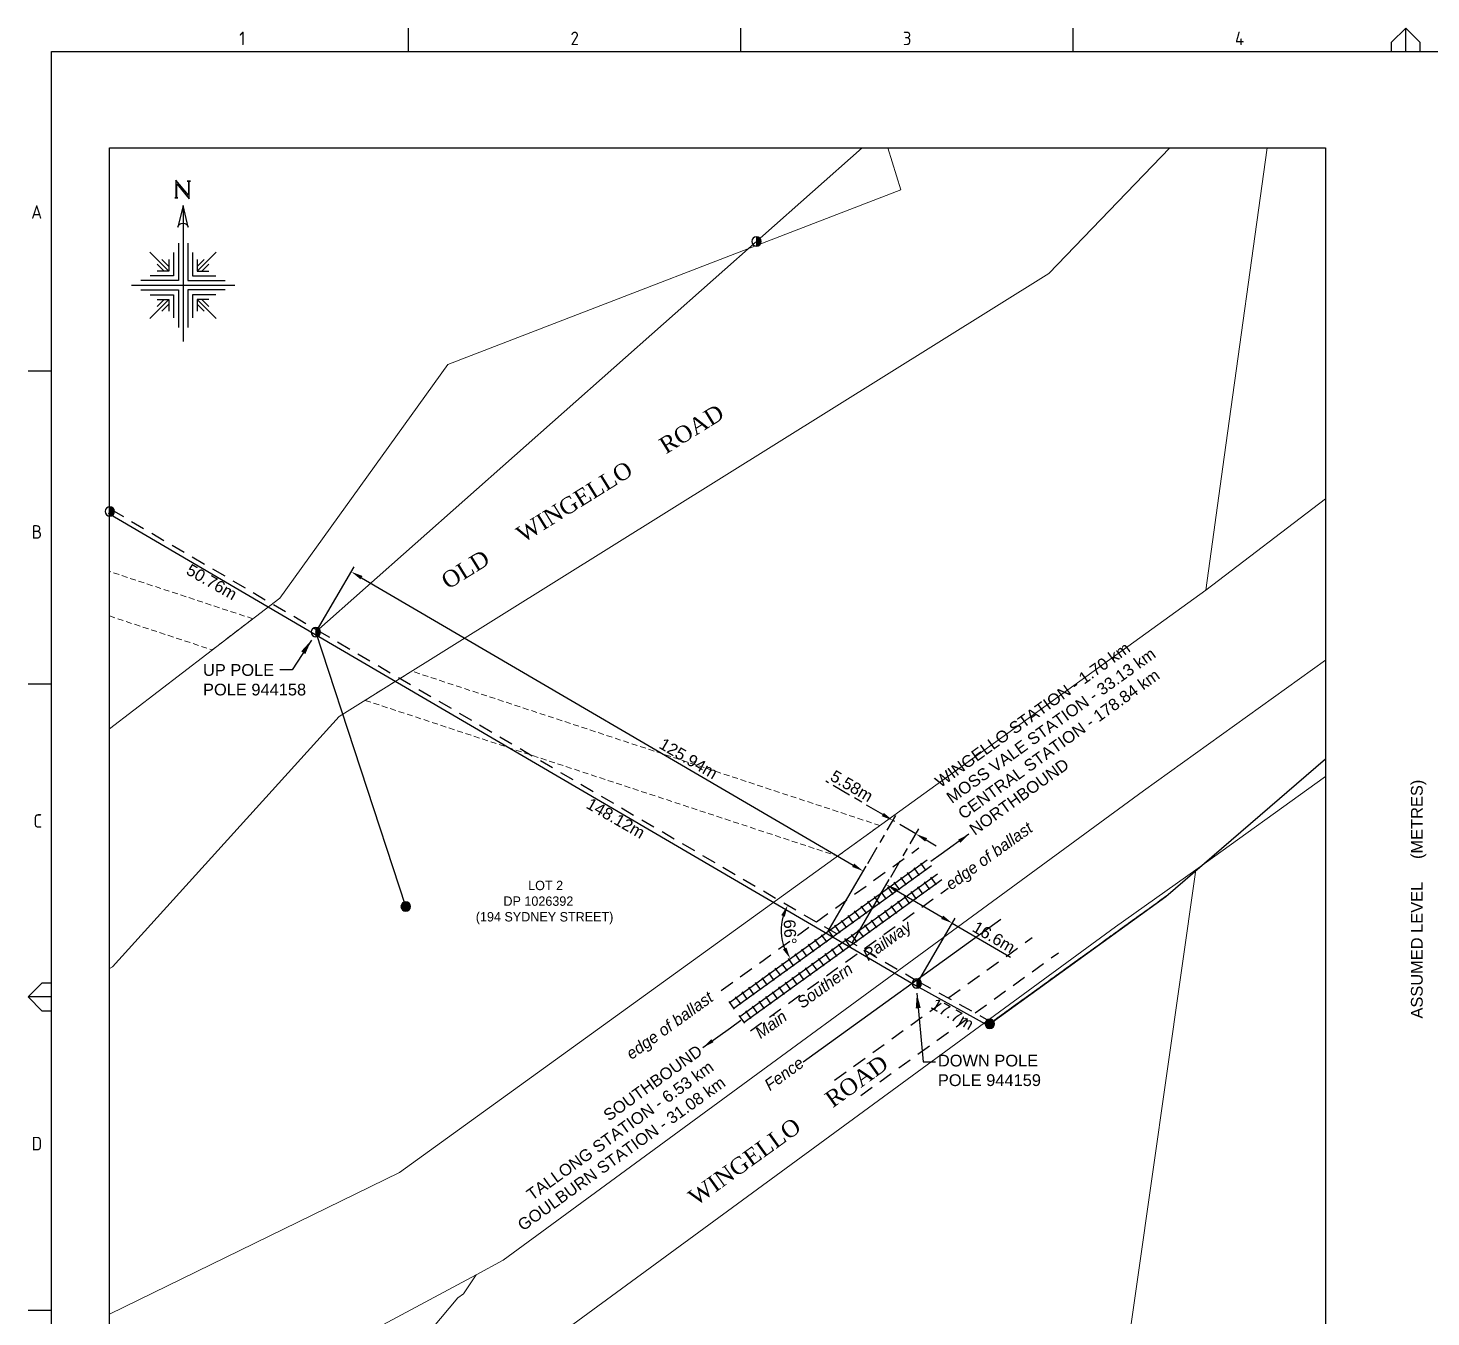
# Paper-space layout 'A2 - Rail Crossing Detail' of a CAD drawing. Header units: metres, sheet in millimetres. Extents: x -21 to 565, y 0 to 412.
# Drawn here: x -21 to 277.5, y 138.1 to 412.4 of the extents above; entities that cross this region are included whole.
import ezdxf
from ezdxf.enums import TextEntityAlignment as Align

# ---------------------------------------------------------------- set-up
doc = ezdxf.new("R2010")
doc.units = ezdxf.units.M
for name, pattern in [('Cable Exist OH', [1, 1, 0]), ('Cable New OH', [6, 4, -2]), ('Dash', [5, 3, -2]), ('HIDDEN', [0.375, 0.25, -0.125]), ('HIDDEN2', [0.1875, 0.125, -0.0625]), ('IECLCHAINA', [8.2, 4, -1.2, 1.8, -1.2])]:
    doc.linetypes.add(name, pattern=pattern)
doc.layers.get('0').update_dxf_attribs({"color": 6})
for name, color, linetype, lineweight in [('Cadastre Land Parcels_SP_EXT', 8, 'Continuous', 5), ('Cadastre Other Property_SP_EXT', 8, 'HIDDEN', 5), ('Cadastre Roads_SP_EXT', 8, 'Continuous', 5)]:
    doc.layers.add(name, color=color, linetype=linetype, lineweight=lineweight)
for name, color, linetype in [('Mains_HV_EXT', 7, 'Continuous'), ('Mains_HV_New_B10', 2, 'Continuous'), ('Notes', 7, 'Continuous'), ('OH_Details_SP_MISC', 7, 'Continuous'), ('SupportsUG_SP_EXT', 7, 'Continuous')]:
    doc.layers.add(name, color=color, linetype=linetype)
doc.styles.add('iecARIAL', font='arial.ttf', dxfattribs={"height": 2})
doc.styles.add('iecISOCP', font='isocp.shx')
doc.styles.add('iecNAME', font='times.ttf')
doc.styles.add('IECSYMBOL1', font='isocp.shx')
doc.styles.get("Standard").update_dxf_attribs({"font": 'arial.ttf'})
doc.linetypes.add('IE Trench HV', pattern='A,7,-0.2,["/",Standard,S=3,R=0,X=0,Y=-1.4],-2.5', length=9.7)
doc.dimstyles.new('ISO-25', dxfattribs={"dimtxt": 2.5, "dimasz": 2.5, "dimexe": 1.25, "dimexo": 0.625, "dimtad": 1, "dimtxsty": 'Standard', "dimcen": 2.5, "dimadec": 0, "dimazin": 0, "dimtfac": 1, "dimtmove": 0, "dimatfit": 3, "dimfxl": 1, "dimarcsym": 0})
doc.dimstyles.get("Standard").update_dxf_attribs({"dimtxt": 0.18, "dimasz": 0.18, "dimexe": 0.18, "dimexo": 0.0625, "dimgap": 0.09, "dimtad": 0, "dimtih": 1, "dimtoh": 1, "dimdec": 4, "dimzin": 0, "dimdsep": 46, "dimtxsty": 'Standard', "dimcen": 0.09, "dimadec": 0, "dimazin": 0, "dimtfac": 1, "dimtdec": 4, "dimtofl": 0, "dimtmove": 0, "dimatfit": 3, "dimfxl": 1, "dimtolj": 1, "dimtzin": 0, "dimarcsym": 0})

# ---------------------------------------------------------------- blocks, each defined once
blk = doc.blocks.new('A2_FRAME_TITLE')
at = {"layer": 'Notes', "color": 7}
for p, q in [((80.93, 407.42), (80.93, 412.42)), ((151.68, 407.42), (151.68, 412.42)), ((222.43, 407.42), (222.43, 412.42)), ((290.18, 409.42), (293.18, 412.42)), ((293.18, 412.42), (296.18, 409.42)), ((293.18, 407.42), (293.18, 412.42)), ((290.18, 407.42), (290.18, 409.42)), ((296.18, 409.42), (296.18, 407.42)), ((-0.03, 339.5), (4.97, 339.5)), ((-0.03, 272.85), (4.97, 272.85)), ((-0.03, 206.21), (2.97, 209.21)), ((2.97, 209.21), (4.97, 209.21)), ((2.97, 203.21), (-0.03, 206.21)), ((4.97, 206.21), (-0.03, 206.21)), ((4.97, 203.21), (2.97, 203.21)), ((-0.03, 139.56), (4.97, 139.56))]:
    blk.add_line(p, q, dxfattribs=at)
at = {"layer": 'Notes', "color": 3}
for p, q in [((4.97, 5), (4.97, 407.42)), ((4.97, 407.42), (165.29, 407.42)), ((165.29, 407.42), (581.39, 407.42))]:
    blk.add_line(p, q, dxfattribs=at)
blk.add_attdef('DRAFT_NUM', (24.44, 23.49), '', height=2.8, rotation=90)
at = {"layer": 'Notes', "color": 7, "style": 'iecISOCP'}
for s, p in [('1', (45.56, 407.92)), ('2', (116.31, 407.92)), ('3', (187.06, 407.92)), ('4', (257.81, 407.92))]:
    blk.add_text(s, height=2.88, dxfattribs=at).set_placement(p, align=Align.BOTTOM_CENTER)
for s, p in [('A', (2.97, 373.29)), ('B', (2.97, 305.18)), ('C', (2.97, 243.66)), ('D', (2.97, 174.99))]:
    blk.add_text(s, height=2.88, dxfattribs=at).set_placement(p, align=Align.MIDDLE_RIGHT)
at = {"layer": 'Notes', "color": 7, "style": 'iecISOCP', "flags": 8}
blk.add_attdef('VERSION_NO', text='', height=2.5, rotation=90, dxfattribs=at).set_placement((154.95, 42.84), align=Align.MIDDLE_CENTER)
at = {"layer": 'Notes', "color": 7, "style": 'iecISOCP'}
for tag, p in [('CAP_NO', (274.43, 43.02)), ('IE_NUM', (274.43, 37.38)), ('GEN_WO', (217.74, 31.2)), ('HV_SWITCH', (274.43, 31.2)), ('OH_WO', (217.74, 25.1)), ('UBD_REF', (274.43, 25.1)), ('UG_WO', (217.74, 19.49)), ('GIS_MAP_No', (274.43, 19.49)), ('SUB_WO', (217.74, 13.64)), ('HV_OP_DIAG', (274.43, 13.64)), ('LGA', (274.43, 7.06))]:
    blk.add_attdef(tag, p, '', height=2.5, dxfattribs=at)
at = {"layer": 'Notes', "color": 2, "style": 'iecISOCP'}
for tag, p in [('T1', (441.71, 33.55)), ('T2', (441.71, 28.43)), ('T3', (441.71, 23.01)), ('T4', (441.4, 17.78)), ('T5', (441.4, 12.35)), ('T6', (441.4, 7.09))]:
    blk.add_attdef(tag, text='', height=3.5, dxfattribs=at).set_placement(p, align=Align.CENTER)
at = {"layer": 'Notes', "color": 7, "style": 'iecISOCP'}
for tag, p in [('scale', (324.78, 31.98)), ('DRAWN', (324.78, 24.31)), ('DATE', (324.78, 16.26)), ('CHD', (324.78, 7.75)), ('DESIGN', (362.64, 8.29))]:
    blk.add_attdef(tag, text='', height=2.5, dxfattribs=at).set_placement(p, align=Align.CENTER)
at = {"layer": 'Notes', "color": 4, "style": 'iecISOCP'}
blk.add_attdef('NUM', text='', height=7, dxfattribs=at).set_placement((549.94, 16.48), align=Align.CENTER)
at = {"layer": 'Notes', "color": 1, "style": 'iecISOCP'}
blk.add_attdef('REV', text='', height=5, dxfattribs=at).set_placement((576.56, 16.48), align=Align.CENTER)
at = {"layer": 'Notes', "color": 7, "style": 'iecISOCP'}
for tag, p in [('NS', (548.07, 7.5)), ('SHTS', (562.68, 7.5))]:
    blk.add_attdef(tag, text='', height=2.5, dxfattribs=at).set_placement(p, align=Align.MIDDLE)
at = {"layer": 'Notes', "style": 'iecISOCP'}
blk.add_attdef('ExportID', (4.99, 1.62), '', height=2.5, dxfattribs=at)
at = {"layer": 'Notes', "style": 'iecISOCP', "flags": 1}
for tag, p in [('ProjectType', (6.3, -8.26)), ('ProjectNumber', (23.01, -7.98)), ('DrawingNumber', (42.02, -7.98)), ('ProjectDescription', (60.75, -8.26)), ('ExportDate', (86.99, -8.34)), ('ExportUserName', (104.82, -7.69)), ('DesignerCompanyName', (128.16, -8.26)), ('GIS_SUCCESS', (157.54, -7.98)), ('CAD_SUCCESS', (175.98, -7.98)), ('Comments', (223.32, -8.34)), ('ExportCategories', (243.1, -8.34)), ('ExportAreaOfInterest', (260.42, -7.82))]:
    blk.add_attdef(tag, p, '', height=1, dxfattribs=at)
at = {"layer": 'Notes', "color": 7, "style": 'iecISOCP', "flags": 1}
blk.add_attdef('DEPOTCODE', (200.33, -8.34), '', height=1, dxfattribs=at)
blk = doc.blocks.new('NorthPnt 8 (NP8)')
at = {"color": 1, "linetype": 'Continuous'}
for points in [[(-1.76, 1.59), (-1.09, 1.59, -0.414214), (-1.33, 1.83), (-1.33, 4.58), (1.32, 1.41), (1.32, 4.95, -0.408188), (1.56, 5.18), (0.89, 5.18, -0.408188), (1.13, 4.95), (1.13, 2.2), (-1.52, 5.37), (-1.52, 1.83, -0.414214), (-1.76, 1.59)], [(-1.09, -4.63, -0.801248), (1.09, -4.63), (0, 0), (-1.09, -4.63)]]:
    blk.add_lwpolyline(points, format="xyb", dxfattribs=at)
for points in [[(0, 0), (0, -29)], [(-11, -17), (11, -17)]]:
    blk.add_lwpolyline(points, dxfattribs=at)
at = {"color": 8, "linetype": 'Continuous'}
for points in [[(-1, -8), (-1, -16), (-9, -16)], [(1, -8), (1, -16)], [(-3, -14), (-7.07, -9.93)], [(-2, -10.03), (-2, -15), (-6.96, -15)], [(-3, -11.5), (-3, -14), (-5.5, -14)], [(-3, -13), (-4.5, -11.5)], [(2, -10.03), (2, -15)], [(3, -14), (7.07, -9.93)], [(3, -11.5), (3, -14)], [(3, -13), (4.5, -11.5)], [(-4, -14), (-5.5, -12.5)], [(3, -14), (5.49, -14)], [(4, -14), (5.5, -12.5)], [(1, -16), (9, -16)], [(2, -15), (6.96, -15)], [(-9, -18), (-1, -18)], [(-3, -20), (-7.07, -24.07)], [(-6.96, -19), (-2, -19)], [(-5.5, -20), (-3, -20), (-3, -22.5)], [(-4, -20), (-5.5, -21.5)], [(-2, -19), (-2, -23.96)], [(-1, -18), (-1, -26)], [(9, -18), (1, -18), (1, -26)], [(6.96, -19), (2, -19), (2, -23.96)], [(3, -20), (7.07, -24.07)], [(5.49, -20), (3, -20), (3, -22.5)], [(4, -20), (5.5, -21.5)], [(-3, -21), (-4.5, -22.5)], [(3, -21), (4.5, -22.5)]]:
    blk.add_lwpolyline(points, dxfattribs=at)
blk = doc.blocks.new('Pole Exist (M02)')
blk.add_hatch(color=256).paths.add_polyline_path([(-1, 0, 1), (1, 0, 1)])
blk.add_lwpolyline([(-1, 0, 1), (1, 0, 1)], format="xyb", close=True)
blk = doc.blocks.new('Pole Replace (M03)')
blk.add_hatch(color=256).paths.add_polyline_path([(0, 0.97), (0, -1.03, 0.414214), (1, -0.03, 0.414214)])
blk.add_line((0, 0.97), (0, -1.03))
blk.add_lwpolyline([(-1, -0.03, 1), (1, -0.03, 1)], format="xyb", close=True)
blk = doc.blocks.new('*U39')
at = {"layer": 'Notes', "color": 7, "linetype": 'Continuous', "flags": 128}
blk.add_lwpolyline([(0.01, -1.74), (0.01, 0.24)], dxfattribs=at)
blk = doc.blocks.new('*U40')
at = {"layer": 'Notes', "color": 0, "linetype": 'ByBlock', "lineweight": -2, "transparency": 16777216, "rotation": 35.8267505868545}
for p in [(167.68, 233.47), (169.09, 234.49), (163.46, 230.42), (164.87, 231.44), (166.27, 232.46), (159.24, 227.38), (160.65, 228.39), (162.05, 229.41), (155.02, 224.33), (156.42, 225.34), (157.83, 226.36), (150.79, 221.28), (152.2, 222.3), (153.61, 223.31), (146.57, 218.23), (147.98, 219.25), (149.39, 220.26), (142.35, 215.18), (143.76, 216.2), (145.17, 217.22), (138.13, 212.14), (139.54, 213.15), (140.94, 214.17), (133.91, 209.09), (135.31, 210.1), (136.72, 211.12), (129.68, 206.04), (131.09, 207.06), (132.5, 208.07), (128.28, 205.03)]:
    blk.add_blockref('*U39', p, dxfattribs=at)
blk = doc.blocks.new('*U41')
at = {"layer": 'Notes', "color": 7, "linetype": 'Continuous', "flags": 128}
blk.add_lwpolyline([(0.01, -1.74), (0.01, 0.24)], dxfattribs=at)
blk = doc.blocks.new('*U42')
at = {"layer": 'Notes', "color": 0, "linetype": 'ByBlock', "lineweight": -2, "transparency": 16777216, "rotation": 35.82675058685458}
for p in [(169.85, 230.47), (171.26, 231.48), (165.63, 227.42), (167.04, 228.44), (168.44, 229.45), (161.41, 224.38), (162.82, 225.39), (164.22, 226.41), (157.19, 221.33), (158.6, 222.34), (160, 223.36), (152.97, 218.28), (154.38, 219.3), (155.79, 220.31), (148.75, 215.24), (150.16, 216.25), (151.57, 217.27), (144.53, 212.19), (145.94, 213.21), (147.35, 214.22), (140.31, 209.14), (141.72, 210.16), (143.13, 211.18), (136.09, 206.1), (137.5, 207.11), (138.91, 208.13), (131.87, 203.05), (133.28, 204.07), (134.69, 205.08), (130.47, 202.04)]:
    blk.add_blockref('*U41', p, dxfattribs=at)
blk = doc.blocks.new('*D43')
at = {"layer": 'Notes', "color": 0, "linetype": 'Continuous', "lineweight": -2, "transparency": 16777216}
blk.add_arc((149.66, 220.46), 10.45, 163.423, 202.0834, dxfattribs=at)
at = {"layer": 'Notes', "color": 0, "linetype": 'Continuous', "transparency": 16777216}
for points in [[(139.27, 223.61), (140.03, 223.28), (140.64, 225.74)], [(140.35, 216.74), (139.62, 216.33), (141.19, 214.35)]]:
    blk.add_solid(points, dxfattribs=at)
at = {"layer": 'Notes', "color": 0, "linetype": 'Continuous', "transparency": 16777216, "insert": (141.13, 220.05), "char_height": 2.5, "attachment_point": 5, "rotation": 272.7532}
blk.add_mtext('66°', dxfattribs=at)
blk = doc.blocks.new('*D44')
at = {"layer": 'Notes', "color": 0, "lineweight": -2, "transparency": 16777216}
for p, q in [((154.42, 217.79), (162.26, 231.19)), ((163.78, 228.85), (173.51, 223.17)), ((168.46, 209.59), (176.29, 222.98)), ((175.66, 221.9), (188.02, 214.68))]:
    blk.add_line(p, q, dxfattribs=at)
at = {"layer": 'Notes', "color": 0, "transparency": 16777216}
for points in [[(163.99, 229.21), (163.57, 228.49), (161.63, 230.11)], [(173.72, 223.53), (173.3, 222.81), (175.66, 221.9)]]:
    blk.add_solid(points, dxfattribs=at)
at = {"layer": 'Notes', "color": 0, "transparency": 16777216, "insert": (184.51, 218.93), "char_height": 2.5, "attachment_point": 5, "rotation": 329.6802}
blk.add_mtext('16.6m', dxfattribs=at)
blk = doc.blocks.new('*D45')
at = {"layer": 'Notes', "color": 0, "lineweight": -2, "transparency": 16777216}
for p, q in [((40.58, 284.4), (48.4, 297.78)), ((49.93, 295.44), (154.57, 234.24)), ((149.53, 220.68), (157.36, 234.06))]:
    blk.add_line(p, q, dxfattribs=at)
at = {"layer": 'Notes', "color": 0, "transparency": 16777216}
for points in [[(50.14, 295.8), (49.72, 295.08), (47.77, 296.7)], [(154.78, 234.6), (154.36, 233.88), (156.73, 232.98)]]:
    blk.add_solid(points, dxfattribs=at)
at = {"layer": 'Notes', "color": 0, "transparency": 16777216, "insert": (119.52, 256.94), "char_height": 2.5, "attachment_point": 5, "rotation": 329.6796}
blk.add_mtext('125.94m', dxfattribs=at)
blk = doc.blocks.new('*D53')
at = {"layer": 'Notes', "color": 0, "linetype": 'IECLCHAINA', "lineweight": -2, "transparency": 16777216}
for p, q in [((160.87, 245.03), (148.74, 252.12)), ((157.67, 234.6), (163.66, 244.84)), ((162.57, 231.73), (168.56, 241.98)), ((167.93, 240.9), (163.03, 243.76)), ((170.09, 239.64), (172.25, 238.37))]:
    blk.add_line(p, q, dxfattribs=at)
at = {"layer": 'Notes', "color": 0, "linetype": 'IECLCHAINA', "transparency": 16777216}
for points in [[(161.08, 245.39), (160.66, 244.67), (163.03, 243.76)], [(170.3, 240), (169.88, 239.28), (167.93, 240.9)]]:
    blk.add_solid(points, dxfattribs=at)
at = {"layer": 'Notes', "color": 0, "linetype": 'IECLCHAINA', "transparency": 16777216, "insert": (154.27, 251.09), "char_height": 2.5, "attachment_point": 5, "rotation": 329.6802}
blk.add_mtext('5.58m', dxfattribs=at)

psp = doc.layouts.new('A2 - Rail Crossing Detail')

# ---------------------------------------------------------------- linework, layer by layer
at = {"layer": 'Cadastre Land Parcels_SP_EXT', "linetype": 'Continuous'}
for points in [[(-3.7357, 263.3024), (32.5479, 291.0463), (68.2709, 340.8033), (164.6869, 377.9593), (161.9498, 386.9525)], [(-3.7357, 138.718), (58.0249, 168.8603), (229.6419, 292.7564), (233.5139, 321.0673), (242.6555, 386.9525)], [(221.9407, 386.9525), (196.1839, 360.2013), (45.1829, 265.8693), (-3.0941, 212.6464), (-3.7357, 212.2529)], [(255.1138, 312.2356), (229.6419, 292.7563), (58.0246, 168.8606), (-3.7357, 138.7185)], [(31.5536, 124.1462), (74.3202, 147.0682), (80.1034, 150.1684), (216.3646, 250.076), (255.1138, 277.878)], [(211.9342, 124.1462), (227.4779, 233.2933), (210.4009, 221.1514), (87.7579, 131.2073), (80.7879, 126.0943), (79.1548, 124.1462)]]:
    psp.add_lwpolyline(points, dxfattribs=at)
at = {"layer": 'Cadastre Other Property_SP_EXT', "linetype": 'HIDDEN2', "ltscale": 10}
psp.add_lwpolyline([(-3.7357, 287.2878), (18.1714, 280.064), (26.8344, 286.6881), (-3.7357, 296.7685)], dxfattribs=at)
psp.add_lwpolyline([(50.7129, 269.3334), (151.2576, 236.1789), (160.2723, 242.6871), (60.646, 275.5388), (50.7129, 269.3334)], close=True, dxfattribs=at)
at = {"layer": 'Cadastre Roads_SP_EXT', "linetype": 'Continuous'}
for points in [[(255.1138, 277.8778), (216.3648, 250.0759), (80.1036, 150.1684), (74.3205, 147.0682), (71.6664, 143.0446), (70.42, 142.1304), (55.3446, 124.1462)], [(79.1547, 124.1462), (80.7879, 126.0945), (87.7583, 131.2071), (210.4004, 221.1516), (227.4779, 233.2937), (255.1138, 253.1179)]]:
    psp.add_lwpolyline(points, dxfattribs=at)
at = {"layer": 'Mains_HV_EXT', "color": 7, "linetype": 'Cable Exist OH'}
psp.add_lwpolyline([(221.1009, 227.554), (183.6409, 200.5043)], dxfattribs=at)
at = {"layer": 'Mains_HV_New_B10', "color": 7, "linetype": 'Cable New OH'}
psp.add_lwpolyline([(40.2659, 283.8623), (40.2659, 283.8623)], dxfattribs=at)
at = {"layer": 'Notes', "color": 7, "linetype": 'Continuous'}
psp.add_lwpolyline([(-3.7357, 386.9525), (255.1138, 386.9525), (255.1138, 124.1462), (-3.7357, 124.1462)], close=True, dxfattribs=at)
at = {"layer": 'Notes', "color": 7, "linetype": 'Continuous', "flags": 128}
psp.add_lwpolyline([(59.3349, 225.4393), (40.2121, 283.8921), (156.4905, 386.9525)], dxfattribs=at)
at = {"layer": 'Notes'}
for points in [[(-3.981, 309.1592), (-3.839, 309.0776), (40.0135, 283.4307)], [(40.0135, 283.4307), (167.8915, 208.6437)], [(167.9123, 208.6319), (183.4093, 200.0609)]]:
    psp.add_lwpolyline(points, dxfattribs=at)
at = {"layer": 'Notes', "color": 2, "linetype": 'Dash'}
for points in [[(-3.4833, 310.0265), (-3.3377, 309.9429), (40.5183, 284.2939)], [(40.5183, 284.2939), (168.3963, 209.5069)], [(168.3963, 209.5069), (183.8933, 200.9359)]]:
    psp.add_lwpolyline(points, dxfattribs=at)
at = {"layer": 'Notes', "color": 8, "linetype": 'Dash', "flags": 128}
for points in [[(126.4953, 207.5589), (168.5599, 237.9267)], [(132.6908, 198.977), (174.7555, 229.3449)], [(150.6183, 188.4925), (192.683, 218.8603)], [(156.1925, 185.2325), (198.2572, 215.6004)]]:
    psp.add_lwpolyline(points, dxfattribs=at)
at = {"layer": 'Notes', "color": 8, "linetype": 'Continuous', "flags": 128}
for points in [[(128.2773, 205.025), (170.3419, 235.3929)], [(129.1629, 203.8172), (171.2275, 234.185)], [(130.4683, 202.0367), (172.533, 232.4045)], [(131.3534, 200.8296), (173.4181, 231.1974)]]:
    psp.add_lwpolyline(points, dxfattribs=at)
at = {"layer": 'Notes', "color": 8, "linetype": 'IE Trench HV', "ltscale": 0.5, "flags": 128}
psp.add_lwpolyline([(143.9174, 192.4114), (185.982, 222.7793)], dxfattribs=at)
at = {"layer": 'OH_Details_SP_MISC', "color": 7, "linetype": 'Continuous', "flags": 128}
psp.add_lwpolyline([(183.6409, 200.5043), (183.6409, 200.5043), (183.6409, 200.5043), (221.1009, 227.554), (255.1138, 256.8678)], dxfattribs=at)

# ---------------------------------------------------------------- block references
at = {"lineweight": 0}
psp.add_blockref('NorthPnt 8 (NP8)', (11.9498, 374.6744), dxfattribs=at)
at = {"layer": 'Notes', "color": 7, "linetype": 'Continuous'}
for name, p in [('Pole Replace (M03)', (133.9929, 367.0421)), ('Pole Replace (M03)', (-3.6304, 309.5642)), ('Pole Replace (M03)', (40.2121, 283.8921)), ('Pole Exist (M02)', (59.3349, 225.4393)), ('Pole Replace (M03)', (168.1439, 209.0753)), ('Pole Exist (M02)', (183.6409, 200.5043))]:
    psp.add_blockref(name, p, dxfattribs=at)
at = {"layer": 'Notes', "color": 8, "linetype": 'Continuous'}
for name in ['*U40', '*U42']:
    psp.add_blockref(name, (0, 0), dxfattribs=at)
at = {"layer": 'SupportsUG_SP_EXT'}
psp.add_blockref('A2_FRAME_TITLE', (-21.005, 0), dxfattribs=at)

# ---------------------------------------------------------------- texts
at = {"layer": 'Notes', "linetype": 'Continuous', "style": 'iecNAME'}
for s, rotation, p in [('OLD      WINGELLO      ROAD', 31.859463, (68.3444, 292.8514)), ('WINGELLO      ROAD', 35.716349, (121.1484, 161.6012))]:
    psp.add_text(s, height=3.5, rotation=rotation, dxfattribs=at).set_placement(p)
at = {"layer": 'Notes', "color": 7}
psp.add_text('ASSUMED LEVEL     (METRES)', height=2.5, rotation=90, dxfattribs=at).set_placement((274.532, 252.444), align=Align.MIDDLE_RIGHT)
at = {"layer": 'Notes', "linetype": 'IECLCHAINA', "char_height": 2.5, "width": 22.595162, "attachment_point": 1, "rotation": 330.197873, "style": 'iecARIAL'}
for s, insert in [('\\pi5.6581;50.76m', (8.7288, 301.3201)), ('\\pi4.8046;148.12m', (94.5958, 251.1021)), ('\\pi6.7469;17.7m', (166.2833, 209.4231))]:
    psp.add_mtext(s, dxfattribs=dict(at, insert=insert))
at = {"layer": 'Notes', "char_height": 2.5, "attachment_point": 1}
for s, width, insert, rotation in [('\\pt42.5;WINGELLO STATION - 1.70 km\\PMOSS VALE STATION - 33.13 km\\P\\ptz;CENTRAL STATION - 178.84 km\\PNORTHBOUND', 99.93709, (171.6952, 252.6732), 35.734966), ('\\pi31.408,t73.908;SOUTHBOUND\\P\\pi8.274,t50.774;TALLONG STATION - 6.53 km\\P\\pi2.9449,t45.445;GOULBURN STATION - 31.08 km', 55.901934, (75.5957, 163.3625), 35.682939)]:
    psp.add_mtext_dynamic_manual_height_columns(s, width=width, gutter_width=4, heights=[0], dxfattribs=dict(at, insert=insert, rotation=rotation))
at = {"layer": 'Notes', "linetype": 'IECLCHAINA', "char_height": 2.5, "attachment_point": 1, "style": 'iecARIAL'}
for s, insert, width in [('UP POLE\\PPOLE 944158', (16.2042, 277.0452), 22.595162), ('DOWN POLE\\PPOLE 944159', (172.5987, 193.9099), 24.829149)]:
    psp.add_mtext(s, dxfattribs=dict(at, insert=insert, width=width))
at = {"layer": 'Notes', "color": 0, "linetype": 'ByBlock', "char_height": 2.501114, "attachment_point": 1, "style": 'IECSYMBOL1'}
for s, insert, width, rotation in [('{\\fStylus BT|b0|i1|c0|p34;edge of ballast}', (173.919, 230.8703), 39.806927, 35.894316), ('{\\fStylus BT|b0|i1|c0|p34;Main    Southern    Railway}', (133.401, 199.2321), 48.371866, 35.894316), ('{\\fStylus BT|b0|i1|c0|p34;edge of ballast}', (105.9459, 194.7968), 39.806927, 35.894316), ('{\\fStylus BT|b0|i1|c0|p34;Fence}', (135.3707, 188.1396), 87.695819, 36.112682)]:
    psp.add_mtext(s, dxfattribs=dict(at, insert=insert, width=width, rotation=rotation))
at = {"layer": 'Notes', "color": 0, "linetype": 'ByBlock', "insert": (89.1772, 230.935), "char_height": 2, "attachment_point": 1, "style": 'IECSYMBOL1'}
psp.add_mtext('\\pi-3.7723;{\\fStylus BT|b0|i0|c0|p34;\\C252;LOT 2\\P\\pi-9.0403;DP 1026392\\P\\pi-14.919;(194 SYDNEY STREET)}', dxfattribs=at)

# ---------------------------------------------------------------- dimensions: what is measured, and where the dimension line sits
at = {"layer": 'Notes'}
for base, p1, p2, angle, text, picture, middle in [((156.7256, 232.9793), (40.2659, 283.8623), (149.2187, 220.1433), 329.679587, '125.94m', '*D45', (118.5649, 255.2968)), ((175.6636, 221.9037), (154.1058, 217.2553), (168.1439, 209.0456), 329.680157, '16.6m', '*D44', (183.5535, 217.2895))]:
    dim = psp.add_linear_dim(base=base, p1=p1, p2=p2, angle=angle, text=text, dimstyle='ISO-25', override={"dimdsep": 46, "dimpost": 'm'}, dxfattribs=at)
    dim.commit()
    dim.dimension.update_dxf_attribs({"geometry": picture, "text_midpoint": middle, "dimtype": 161})
at = {"layer": 'Notes', "color": 7, "linetype": 'Continuous'}
dim = psp.add_angular_dim_2l(base=(139.3232, 221.9663), line1=((128.2773, 205.025), (170.3419, 235.3929)), line2=((40.5183, 284.2939), (168.3963, 209.5069)), dimstyle='ISO-25', dxfattribs=at)
dim.commit()
dim.dimension.update_dxf_attribs({"geometry": '*D43', "text_midpoint": (141.1259, 220.0528)})
at = {"layer": 'Notes', "linetype": 'IECLCHAINA'}
dim = psp.add_linear_dim(base=(167.9327, 240.8983), p1=(157.3566, 234.0583), p2=(162.2566, 231.1927), angle=329.680157, text='5.58m', dimstyle='ISO-25', override={"dimdec": 3, "dimdsep": 46}, dxfattribs=at)
dim.commit()
dim.dimension.update_dxf_attribs({"geometry": '*D53', "text_midpoint": (153.3089, 249.4505), "dimtype": 161})

# ---------------------------------------------------------------- leaders
at = {"layer": 'Notes'}
for points, override in [([(39.2815, 282.155), (35.1499, 275.8295), (32.5249, 275.8295)], {"dimtxt": 2.5, "dimasz": 3.2, "dimexe": 1.25, "dimexo": 0.625, "dimgap": 0.625, "dimtad": 0, "dimtih": 0, "dimtoh": 0, "dimdec": 2, "dimzin": 8, "dimdsep": 44, "dimcen": 2.5, "dimtdec": 2, "dimtofl": 1, "dimatfit": 3, "dimtolj": 0, "dimtzin": 8}), ([(179.1618, 240.8262), (173.2905, 236.5891), (171.0934, 235.0025)], {"dimtxt": 2.5, "dimasz": 2.5, "dimexe": 1.25, "dimexo": 0.625, "dimgap": 0.625, "dimtad": 0, "dimtih": 0, "dimtoh": 0, "dimdec": 2, "dimzin": 8, "dimdsep": 44, "dimcen": 2.5, "dimtdec": 2, "dimtofl": 1, "dimatfit": 3, "dimtolj": 0, "dimtzin": 8}), ([(168.1254, 206.9989), (169.4443, 192.3824), (172.0694, 192.3824)], {"dimtxt": 2.5, "dimasz": 3.2, "dimexe": 1.25, "dimexo": 0.625, "dimgap": 0.625, "dimtad": 0, "dimtih": 0, "dimtoh": 0, "dimdec": 2, "dimzin": 8, "dimdsep": 44, "dimcen": 2.5, "dimtdec": 2, "dimtofl": 1, "dimatfit": 3, "dimtolj": 0, "dimtzin": 8}), ([(122.5878, 195.4339), (128.463, 199.6657), (130.6615, 201.2503)], {"dimtxt": 2.5, "dimasz": 2.5, "dimexe": 1.25, "dimexo": 0.625, "dimgap": 0.625, "dimtad": 0, "dimtih": 0, "dimtoh": 0, "dimdec": 2, "dimzin": 8, "dimdsep": 44, "dimcen": 2.5, "dimtdec": 2, "dimtofl": 1, "dimatfit": 3, "dimtolj": 0, "dimtzin": 8})]:
    psp.add_leader(points, dimstyle='Standard', override=override, dxfattribs=at)

doc.saveas('drawing.dxf')
